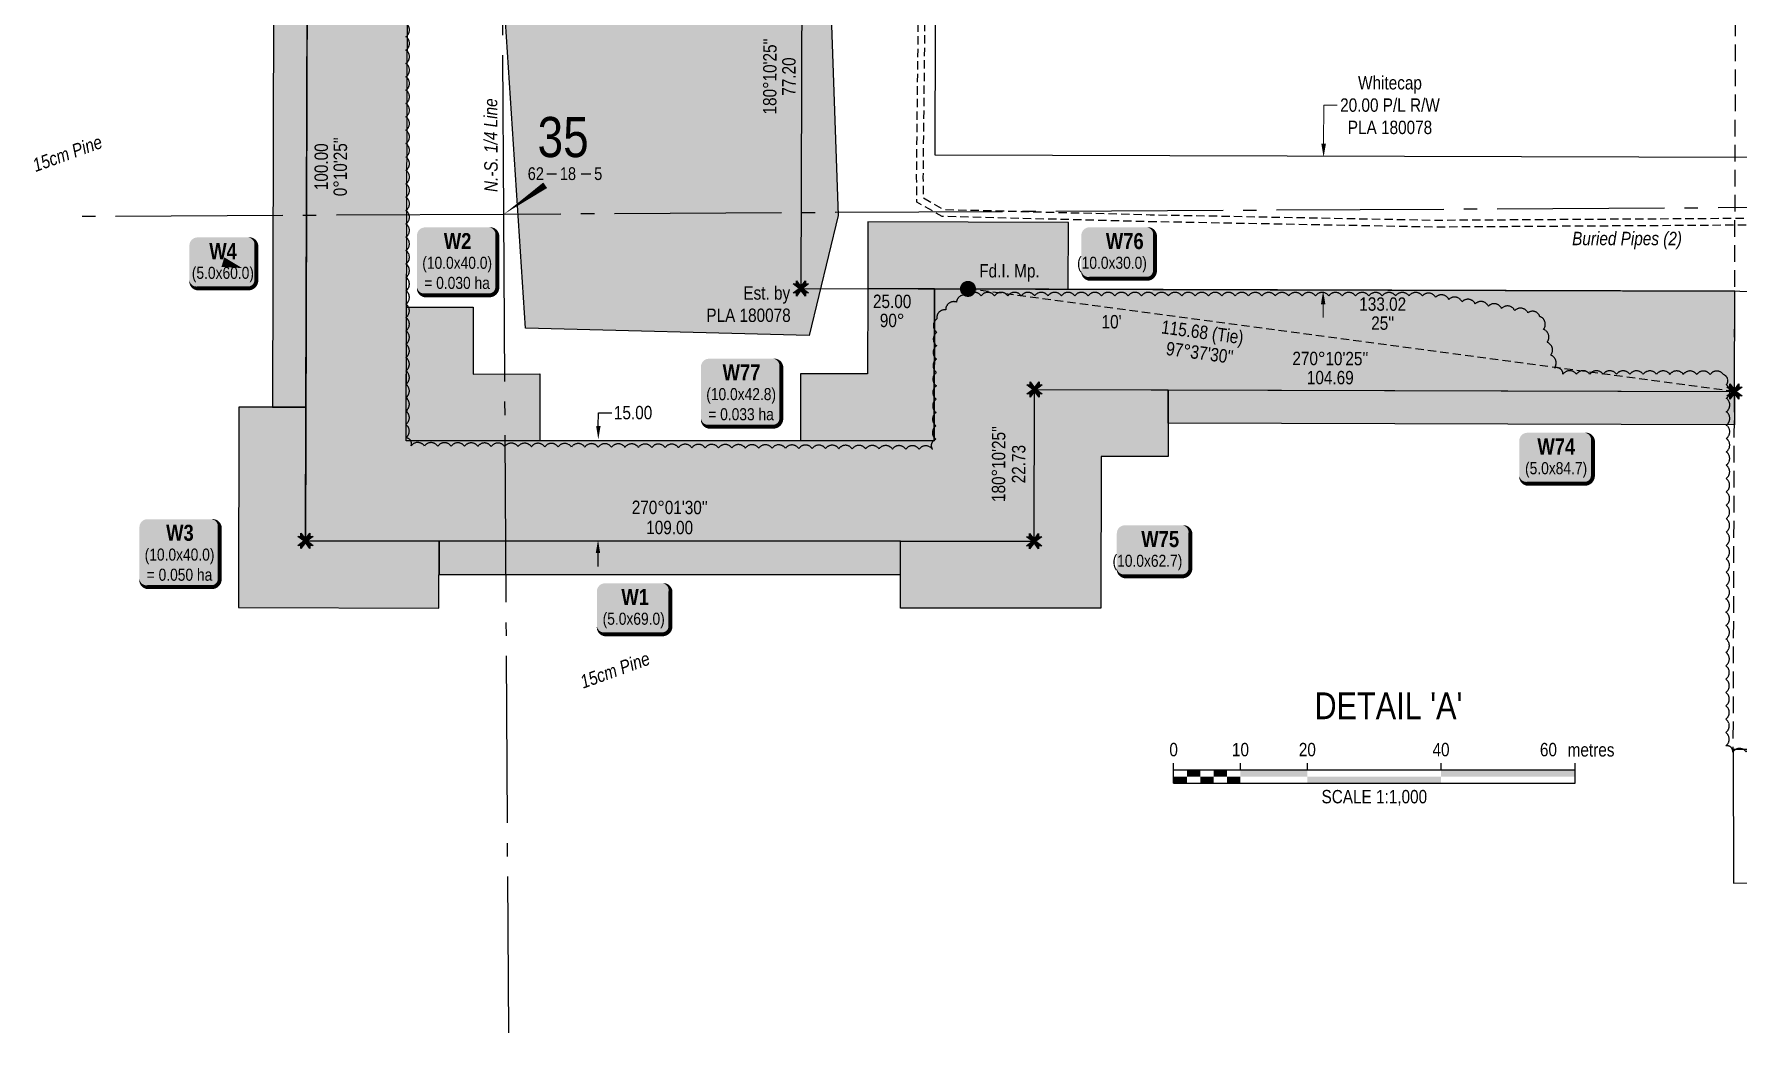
# Model space of a CAD drawing. Extents: x 521099 to 549685, y 6023217 to 6034691.
# Drawn here: x 534767 to 536041, y 6031182 to 6031929 of the extents above; entities that cross this region are included whole.
import ezdxf
from ezdxf.enums import TextEntityAlignment as Align

# ---------------------------------------------------------------- set-up
doc = ezdxf.new("R2010")
doc.units = 0
doc.header["$LTSCALE"] = 5
doc.header["$PDSIZE"] = 0.5
for name, pattern in [('0', [1, 1, 0]), ('foc-ACCESSROAD', [3.75, 2.5, -1.25]), ('foc-QUARTERLINE', [33, 25, -3, 2, -3]), ('foc-TIELINE', [1.875, 1.25, -0.625]), ('UG_PIPE', [1.875, 1.25, -0.625])]:
    doc.linetypes.add(name, pattern=pattern)
doc.layers.get('Defpoints').update_dxf_attribs({"color": 9})
for name, color, linetype in [('10', 1, 'Continuous'), ('9', 3, 'Continuous'), ('AS-PIPE-UG', 44, 'UG_PIPE'), ('AS-PIPE-UG-T', 44, 'Continuous'), ('C-RW', 13, 'Continuous'), ('C-WS', 13, 'foc-ACCESSROAD'), ('DETAIL-T', 7, 'Continuous'), ('L-BD', 7, 'Continuous'), ('L-BD1', 253, 'Continuous'), ('L-MON', 1, 'Continuous'), ('L-MON-T', 1, 'Continuous'), ('L-QSEC', 8, 'foc-QUARTERLINE'), ('L-SECLBL', 7, 'Continuous'), ('L-TIE', 7, 'foc-TIELINE'), ('P-PROPOSED', 10, 'Continuous'), ('P-PROPOSED-H', 21, 'Continuous'), ('P-TEMP-BLOCKS', 250, 'Continuous'), ('P-TEMP-H', 41, 'Continuous'), ('P-TEMP_WORKSPACE', 46, 'Continuous'), ('P-TXT', 4, 'Continuous'), ('P-WORKAREA', 113, 'Continuous'), ('P-WORKAREA-H', 111, 'Continuous'), ('T-BUSH', 110, '0'), ('T-BUSH-T', 110, 'Continuous'), ('T-WATER', 160, 'Continuous'), ('T-WATER-H', 133, 'Continuous')]:
    doc.layers.add(name, color=color, linetype=linetype)
doc.layers.add('C-RW-T', color=13, linetype='Continuous', lineweight=9)
doc.styles.add('80', font='ARIALN.TTF', dxfattribs={"height": 10})
doc.styles.add('80CG', font='ARIALN.TTF', dxfattribs={"height": 10})
doc.styles.add('80L', font='ARIALN.TTF', dxfattribs={"height": 10})
doc.styles.add('80LS', font='ARIALNI.TTF', dxfattribs={"height": 10})
doc.styles.add('BOLD', font='ARIALNB.TTF')
doc.styles.add('SIMPLEX', font='ARIALN.TTF')
doc.dimstyles.new('Compass 5 000', dxfattribs={"dimscale": 5, "dimtxt": 9, "dimasz": 2, "dimexe": 0.2, "dimexo": 0.0625, "dimgap": 0.5, "dimtad": 0, "dimtih": 1, "dimtoh": 1, "dimzin": 0, "dimdsep": 46, "dimtxsty": '80CG', "dimcen": 0.1, "dimse1": 1, "dimse2": 1, "dimclrd": 256, "dimclrt": 256, "dimaunit": 1, "dimadec": 4, "dimazin": 0, "dimtfac": 0.06, "dimtofl": 0, "dimtmove": 0, "dimatfit": 1, "dimfxl": 0.2, "dimtolj": 1, "dimtzin": 0, "dimlwd": -1, "dimarcsym": 0})

# ---------------------------------------------------------------- blocks, each defined once
blk = doc.blocks.new('*U320')
at = {"color": 0}
for p, q in [((-150, 0), (-150, 15)), ((-100, 10), (-100, 15)), ((-50, 10), (-50, 15)), ((50, 10), (50, 15)), ((150.2, 0), (150.2, 15)), ((-150, 10), (150.2, 10)), ((-150, 0), (150.2, 0))]:
    blk.add_line(p, q, dxfattribs=at)
for points in [[(-150, 5), (-140, 5), (-150, 0), (-140, 0)], [(-140, 10), (-130, 10), (-140, 5), (-130, 5)], [(-130, 5), (-120, 5), (-130, 0), (-120, 0)], [(-120, 10), (-110, 10), (-120, 5), (-110, 5)], [(-110, 5), (-100, 5), (-110, 0), (-100, 0)], [(-100, 10), (-50, 10), (-100, 5), (-50, 5)], [(-50, 5), (50, 5), (-50, 0), (50, 0)], [(50, 10), (150.2, 10), (50, 5), (150.2, 5)]]:
    blk.add_solid(points, dxfattribs=at)
at = {"color": 0, "style": '80'}
blk.add_text('metres', height=10, dxfattribs=at).set_placement((162.2, 20), align=Align.CENTER)
at = {"color": 0, "char_height": 10, "style": '80'}
for s, insert, attachment_point in [('0', (-150, 30.2), 2), ('10', (-100, 30.2), 2), ('20', (-50, 30.2), 2), ('40', (50, 30.2), 2), ('60', (136.7, 30.2), 3), ('SCALE 1:1,000', (0.1, -5), 2)]:
    blk.add_mtext(s, dxfattribs=dict(at, insert=insert, attachment_point=attachment_point))
blk = doc.blocks.new('*U922')
h = blk.add_hatch(color=191)
edge = h.paths.add_edge_path()
edge.add_line((-21.5, -19.6), (21.5, -19.6))
edge.add_arc((21.5, -13.6), 6, 270, 360)
edge.add_line((27.5, -13.6), (27.5, 12.5))
edge.add_arc((21.5, 12.5), 6, 0, 90)
edge.add_line((21.5, 18.5), (-21.5, 18.5))
edge.add_arc((-21.5, 12.5), 6, 90, 180)
edge.add_line((-27.5, 12.5), (-27.5, -13.6))
edge.add_arc((-21.5, -13.6), 6, 180, 270)
at = {"color": 250, "flags": 128}
blk.add_lwpolyline([(-21.5, -19.6, 3, 3, 0), (21.5, -19.6, 3, 3, 0.414214), (27.5, -13.6, 3, 3, 0), (27.5, 12.5, 3, 0, 0.414214), (21.5, 18.5, 0, 0, 0), (-21.5, 18.5, 0, 0, 0.414214), (-27.5, 12.5, 0, 0, 0), (-27.5, -13.6, 0, 3, 0.414214)], format="xyseb", close=True, dxfattribs=at)
at = {"flags": 128}
blk.add_lwpolyline([(7, 16.2, 0, 7.5, 0), (0, 0, 0, 0, 0)], format="xyseb", dxfattribs=at)
at = {"color": 250}
for tag, p, height, style in [('TEMP_AREA_W1_001', (-9.2, 2.2), 12, 'BOLD'), ('ENTER_TEXT_001', (-30.7, -12.5), 9, '80')]:
    blk.add_attdef(tag, p, '', height=height, dxfattribs=dict(at, style=style))
blk = doc.blocks.new('*U925')
h = blk.add_hatch(color=191)
edge = h.paths.add_edge_path()
edge.add_line((-19, -19.6), (19, -19.6))
edge.add_arc((19, -13.6), 6, 270, 360)
edge.add_line((25, -13.6), (25, 12.5))
edge.add_arc((19, 12.5), 6, 0, 90)
edge.add_line((19, 18.5), (-19, 18.5))
edge.add_arc((-19, 12.5), 6, 90, 180)
edge.add_line((-25, 12.5), (-25, -13.6))
edge.add_arc((-19, -13.6), 6, 180, 270)
at = {"color": 250, "flags": 128}
blk.add_lwpolyline([(-19, -19.6, 3, 3, 0), (19, -19.6, 3, 3, 0.414214), (25, -13.6, 3, 3, 0), (25, 12.5, 3, 0, 0.414214), (19, 18.5, 0, 0, 0), (-19, 18.5, 0, 0, 0.414214), (-25, 12.5, 0, 0, 0), (-25, -13.6, 0, 3, 0.414214)], format="xyseb", close=True, dxfattribs=at)
at = {"flags": 128}
blk.add_lwpolyline([(14.4, -4.4, 0, 7.5, 0), (0, 0, 0, 0, 0)], format="xyseb", dxfattribs=at)
at = {"color": 250}
for tag, p, height, style in [('TEMP_AREA_W1_001', (-9.2, 2.2), 12, 'BOLD'), ('ENTER_TEXT_001', (-30.7, -12.5), 9, '80')]:
    blk.add_attdef(tag, p, '', height=height, dxfattribs=dict(at, style=style))
blk = doc.blocks.new('*U926')
h = blk.add_hatch(color=191)
edge = h.paths.add_edge_path()
edge.add_line((-24, -32.3), (24, -32.3))
edge.add_arc((24, -26.3), 6, 270, 360)
edge.add_line((30, -26.3), (30, 12.5))
edge.add_arc((24, 12.5), 6, 0, 90)
edge.add_line((24, 18.5), (-24, 18.5))
edge.add_arc((-24, 12.5), 6, 90, 180)
edge.add_line((-30, 12.5), (-30, -26.3))
edge.add_arc((-24, -26.3), 6, 180, 270)
at = {"color": 250, "flags": 128}
blk.add_lwpolyline([(-24, -32.3, 3, 3, 0), (24, -32.3, 3, 3, 0.414214), (30, -26.3, 3, 3, 0), (30, 12.5, 3, 0, 0.414214), (24, 18.5, 0, 0, 0), (-24, 18.5, 0, 0, 0.414214), (-30, 12.5, 0, 0, 0), (-30, -26.3, 0, 3, 0.414214)], format="xyseb", close=True, dxfattribs=at)
at = {"flags": 128}
blk.add_lwpolyline([(18.8, 5.9, 0, 7.5, 0), (0, 0, 0, 0, 0)], format="xyseb", dxfattribs=at)
at = {"color": 250}
for tag, p, height, style in [('TEMP_AREA_W1_001', (-9.2, 2.2), 12, 'BOLD'), ('ENTER_TEXT_001', (-30.7, -12.5), 9, '80')]:
    blk.add_attdef(tag, p, '', height=height, dxfattribs=dict(at, style=style))
blk = doc.blocks.new('*U927')
h = blk.add_hatch(color=191)
edge = h.paths.add_edge_path()
edge.add_line((-24, -32.3), (24, -32.3))
edge.add_arc((24, -26.3), 6, 270, 360)
edge.add_line((30, -26.3), (30, 12.5))
edge.add_arc((24, 12.5), 6, 0, 90)
edge.add_line((24, 18.5), (-24, 18.5))
edge.add_arc((-24, 12.5), 6, 90, 180)
edge.add_line((-30, 12.5), (-30, -26.3))
edge.add_arc((-24, -26.3), 6, 180, 270)
at = {"color": 250, "flags": 128}
blk.add_lwpolyline([(-24, -32.3, 3, 3, 0), (24, -32.3, 3, 3, 0.414214), (30, -26.3, 3, 3, 0), (30, 12.5, 3, 0, 0.414214), (24, 18.5, 0, 0, 0), (-24, 18.5, 0, 0, 0.414214), (-30, 12.5, 0, 0, 0), (-30, -26.3, 0, 3, 0.414214)], format="xyseb", close=True, dxfattribs=at)
at = {"flags": 128}
blk.add_lwpolyline([(-16.6, -16.7, 0, 7.5, 0), (0, 0, 0, 0, 0)], format="xyseb", dxfattribs=at)
at = {"color": 250}
for tag, p, height, style in [('TEMP_AREA_W1_001', (-9.2, 2.2), 12, 'BOLD'), ('ENTER_TEXT_001', (-30.7, -12.5), 9, '80')]:
    blk.add_attdef(tag, p, '', height=height, dxfattribs=dict(at, style=style))
blk = doc.blocks.new('*D920')
at = {"layer": 'C-RW-T', "transparency": 16777216}
for p, q in [((535731.3, 6031847), (535731.4, 6031875.9)), ((535731.4, 6031875.9), (535741.4, 6031875.9)), ((535730.9, 6031727.1), (535730.9, 6031717.1))]:
    blk.add_line(p, q, dxfattribs=at)
for points in [[(535729.6, 6031847), (535733, 6031847), (535731.3, 6031837)], [(535729.3, 6031727.1), (535732.6, 6031727.1), (535730.9, 6031737.1)]]:
    blk.add_solid(points, dxfattribs=at)
at = {"layer": 'Defpoints', "color": 0, "transparency": 16777216}
for p in [(535731.3, 6031837), (535929.1, 6031836.4), (535928.7, 6031736.5)]:
    blk.add_point(p, dxfattribs=at)
at = {"layer": 'C-RW-T', "transparency": 16777216, "insert": (535780.9, 6031875.9), "char_height": 10, "attachment_point": 5, "style": '80CG'}
blk.add_mtext('\\A1;Whitecap\\P20.00 P/L R/W\\PPLA 180078', dxfattribs=at)
blk = doc.blocks.new('TEMP')
h = blk.add_hatch(color=255)
h.dxf.hatch_style = 1
h.paths.add_polyline_path([(-1.15, -0.67), (-0.67, -0.67), (-0.67, -1.15), (0, -0.25), (0.67, -1.15), (0.67, -0.67), (1.15, -0.67), (0.25, 0), (1.15, 0.67), (0.67, 0.67), (0.67, 1.15), (0, 0.25), (-0.67, 1.15), (-0.67, 0.67), (-1.15, 0.67), (-0.25, 0)])
h = blk.add_hatch(color=1)
h.dxf.hatch_style = 1
h.paths.add_polyline_path([(0, 0.08), (-0.57, 0.85), (-0.57, 0.57), (-0.85, 0.57), (-0.08, 0), (-0.85, -0.57), (-0.57, -0.57), (-0.57, -0.85), (0, -0.08), (0.57, -0.85), (0.57, -0.57), (0.85, -0.57), (0.08, 0), (0.85, 0.57), (0.57, 0.57), (0.57, 0.85)])
at = {"color": 1}
for p, q in [((-0.08, 0), (0.08, 0)), ((0, 0.08), (0, -0.08))]:
    blk.add_line(p, q, dxfattribs=at)
at = {"color": 255, "flags": 128}
blk.add_lwpolyline([(-0.25, 0), (-1.15, 0.67), (-0.67, 0.67), (-0.67, 1.15), (0, 0.25), (0.67, 1.15), (0.67, 0.67), (1.15, 0.67), (0.25, 0), (1.15, -0.67), (0.67, -0.67), (0.67, -1.15), (0, -0.25), (-0.67, -1.15), (-0.67, -0.67), (-1.15, -0.67)], close=True, dxfattribs=at)
at = {"color": 1, "flags": 128}
blk.add_lwpolyline([(-0.08, 0), (-0.85, 0.57), (-0.57, 0.57), (-0.57, 0.85), (0, 0.08), (0.57, 0.85), (0.57, 0.57), (0.85, 0.57), (0.08, 0), (0.85, -0.57), (0.57, -0.57), (0.57, -0.85), (0, -0.08), (-0.57, -0.85), (-0.57, -0.57), (-0.85, -0.57)], close=True, dxfattribs=at)
blk = doc.blocks.new('*D921')
at = {"layer": 'Defpoints', "color": 0, "linetype": 'Continuous', "transparency": 16777216}
for p in [(535189.1, 6031626), (535941.8, 6031623.4), (535941.5, 6031548.4)]:
    blk.add_point(p, dxfattribs=at)
at = {"layer": 'P-TXT', "transparency": 16777216}
for p, q in [((535189.1, 6031636), (535189.2, 6031646)), ((535189.2, 6031646), (535199.2, 6031646)), ((535188.8, 6031541), (535188.8, 6031531))]:
    blk.add_line(p, q, dxfattribs=at)
at = {"layer": 'P-TXT', "linetype": 'Continuous', "transparency": 16777216}
for points in [[(535187.5, 6031636), (535190.8, 6031636), (535189.1, 6031626)], [(535187.2, 6031541), (535190.5, 6031541), (535188.9, 6031551)]]:
    blk.add_solid(points, dxfattribs=at)
at = {"layer": 'P-TXT', "linetype": 'Continuous', "transparency": 16777216, "insert": (535215.1, 6031646), "char_height": 10, "attachment_point": 5, "style": '80CG'}
blk.add_mtext('\\A1;15.00', dxfattribs=at)
blk = doc.blocks.new('fdia')
at = {"color": 255, "const_width": 1}
blk.add_lwpolyline([(-0.5, 0, 1), (0.5, 0, 1)], format="xyb", close=True, dxfattribs=at)
blk = doc.blocks.new('Fdiaa')
blk.add_blockref('fdia', (0, 0))
blk = doc.blocks.new('fdib')
at = {"color": 1, "const_width": 1.6}
blk.add_lwpolyline([(-0.4, 0, 1), (0.4, 0, 1)], format="xyb", close=True, dxfattribs=at)
at = {"color": 1}
blk.add_circle((0, 0), 0.8, dxfattribs=at)
blk = doc.blocks.new('Fdibb')
blk.add_blockref('fdib', (0, 0))
blk = doc.blocks.new('fdicc')
for name in ['Fdibb', 'Fdiaa']:
    blk.add_blockref(name, (0, 0))
blk = doc.blocks.new('FDI')
blk.add_blockref('fdicc', (0, 0))
blk = doc.blocks.new('L-SECLBL')
at = {"layer": '9', "color": 7}
for p, q in [((-5.1, -27.8), (-12.3, -27.8)), ((20.7, -27.8), (13.5, -27.8))]:
    blk.add_line(p, q, dxfattribs=at)
at = {"layer": '10', "color": 2, "style": 'SIMPLEX'}
blk.add_attdef('SEC', text='', height=30, dxfattribs=at).set_placement((0, 0), align=Align.MIDDLE)
at = {"layer": '10', "color": 5, "style": '80L'}
blk.add_attdef('TWP', text='', height=9.5, dxfattribs=at).set_placement((-14.4, -27.4), align=Align.MIDDLE_RIGHT)
blk.add_attdef('RGE', text='', height=9.5, dxfattribs=at).set_placement((3.6, -27.4), align=Align.MIDDLE_CENTER)
blk.add_attdef('MER', text='', height=9.5, dxfattribs=at).set_placement((23.2, -27.4), align=Align.MIDDLE_LEFT)
blk = doc.blocks.new('*U929')
h = blk.add_hatch(color=111)
edge = h.paths.add_edge_path()
edge.add_line((-21.5, -20), (21.5, -20))
edge.add_arc((21.5, -14), 6, 270, 360)
edge.add_line((27.5, -14), (27.5, 12.5))
edge.add_arc((21.5, 12.5), 6, 0, 90)
edge.add_line((21.5, 18.5), (-21.5, 18.5))
edge.add_arc((-21.5, 12.5), 6, 90, 180)
edge.add_line((-27.5, 12.5), (-27.5, -14))
edge.add_arc((-21.5, -14), 6, 180, 270)
at = {"color": 250, "flags": 128}
blk.add_lwpolyline([(-21.5, -20, 3, 3, 0), (21.5, -20, 3, 3, 0.414214), (27.5, -14, 3, 3, 0), (27.5, 12.5, 3, 0, 0.414214), (21.5, 18.5, 0, 0, 0), (-21.5, 18.5, 0, 0, 0.414214), (-27.5, 12.5, 0, 0, 0), (-27.5, -14, 0, 3, 0.414214)], format="xyseb", close=True, dxfattribs=at)
at = {"flags": 128}
blk.add_lwpolyline([(-0.7, -16.1, 0, 7.5, 0), (0, 0, 0, 0, 0)], format="xyseb", dxfattribs=at)
at = {"color": 250}
for tag, p, height, style in [('TEMP_AREA_W1_001', (-9.2, 2.2), 12, 'BOLD'), ('ENTER_TEXT_001', (-30.7, -12.5), 9, '80')]:
    blk.add_attdef(tag, p, '', height=height, dxfattribs=dict(at, style=style))

msp = doc.modelspace()

# ---------------------------------------------------------------- hatches: boundary and pattern name
at = {"layer": 'P-PROPOSED-H'}
h = msp.add_hatch(color=256, dxfattribs=at)
h.dxf.hatch_style = 1
h.paths.add_polyline_path([(534790.338, 6032124.884), (534790.184, 6032049.923), (534971.694, 6032049.842), (534970.176, 6031550.102), (535514.895, 6031549.861), (535515.24, 6031663.437), (536038.4, 6031661.848), (536038.639, 6031736.809), (535440.507, 6031738.625), (535440.162, 6031624.855), (535045.365, 6031625.03), (535046.883, 6032124.77)])
at = {"layer": 'P-TEMP-H'}
h = msp.add_hatch(color=256, dxfattribs=at)
h.dxf.hatch_style = 1
h.paths.add_polyline_path([(534971.39, 6031949.895), (534946.403, 6031949.97), (534945.493, 6031650.126), (534970.48, 6031650.05)])
h = msp.add_hatch(color=256, dxfattribs=at)
h.dxf.hatch_style = 1
h.paths.add_polyline_path([(535340.366, 6031675.132), (535340.214, 6031625.159), (535440.162, 6031624.855), (535440.507, 6031738.625), (535390.533, 6031738.777), (535390.339, 6031674.981)])
h = msp.add_hatch(color=256, dxfattribs=at)
h.dxf.hatch_style = 1
h.paths.add_polyline_path([(535145.336, 6031674.96), (535145.313, 6031624.986), (535045.365, 6031625.03), (535045.669, 6031724.978), (535095.642, 6031724.826), (535095.491, 6031674.87)])
h = msp.add_hatch(color=256, dxfattribs=at)
h.dxf.hatch_style = 1
h.paths.add_polyline_path([(535615.188, 6031663.133), (535615.036, 6031613.159), (535565.062, 6031613.311), (535564.718, 6031499.865), (535414.925, 6031499.931), (535414.947, 6031549.905), (535514.895, 6031549.861), (535515.24, 6031663.437)])
h = msp.add_hatch(color=256, dxfattribs=at)
h.dxf.hatch_style = 1
h.paths.add_polyline_path([(536038.32, 6031636.861), (535615.112, 6031638.146), (535615.188, 6031663.133), (536038.4, 6031661.848)])
h = msp.add_hatch(color=256, dxfattribs=at)
h.dxf.hatch_style = 1
h.paths.add_polyline_path([(535069.975, 6031499.825), (535070.124, 6031550.058), (534970.176, 6031550.102), (534970.48, 6031650.05), (534920.506, 6031650.201), (534920.05, 6031500.28)])
h = msp.add_hatch(color=256, dxfattribs=at)
h.dxf.hatch_style = 1
h.paths.add_polyline_path([(535414.947, 6031549.905), (535070.124, 6031550.058), (535070.113, 6031525.071), (535414.936, 6031524.918)])
at = {"layer": 'P-WORKAREA-H'}
h = msp.add_hatch(color=256, dxfattribs=at)
h.dxf.hatch_style = 1
h.paths.add_polyline_path([(535540.455, 6031738.322), (535540.554, 6031788.296), (535390.632, 6031788.594), (535390.533, 6031738.777)])
at = {"layer": 'T-WATER-H', "linetype": 'Continuous'}
h = msp.add_hatch(color=256, dxfattribs=at)
h.dxf.hatch_style = 1
h.paths.add_polyline_path([(535130.753, 6032048.744), (535340.508, 6032037.209), (535361.833, 6031943.269), (535363.063, 6031942.799), (535368.361, 6031793.508), (535346.758, 6031703.739), (535134.703, 6031709.114), (535113.653, 6032030.374)])

# ---------------------------------------------------------------- linework, layer by layer
at = {"layer": 'AS-PIPE-UG', "flags": 128}
for points in [[(536178.117, 6031689.592), (536175.107, 6031707.47), (536169.315, 6031781.842), (536168.754, 6031782.483), (536149.315, 6031786.333), (536087.198, 6031786.417), (536039.307, 6031786.172), (535814.697, 6031784.717), (535601.542, 6031788.768), (535446.115, 6031792.75), (535427.235, 6031803.318), (535427.051, 6031822.032), (535428.356, 6031943.044), (535429.481, 6032104.394), (535430.02, 6032166.233), (535426.031, 6032173.796), (535411.004, 6032179.285), (535375.225, 6032180.023), (535063.935, 6032184.672), (534839.331, 6032186.997), (534790.242, 6032187.418)], [(536184.284, 6031690.206), (536180.108, 6031707.609), (536174.168, 6031783.884), (536171.393, 6031787.054), (536149.808, 6031791.329), (536087.188, 6031791.414), (536039.278, 6031791.169), (535814.728, 6031789.714), (535601.653, 6031793.764), (535447.478, 6031797.714), (535432.203, 6031806.264), (535432.048, 6031822.029), (535433.353, 6031942.999), (535434.478, 6032104.354), (535435.028, 6032167.449), (535429.553, 6032177.829), (535411.938, 6032184.264), (535375.313, 6032185.019), (535063.998, 6032189.669), (534839.378, 6032191.994), (534790.285, 6032192.415)]]:
    msp.add_lwpolyline(points, dxfattribs=at)
at = {"layer": 'C-RW', "flags": 128}
for points in [[(534790.05, 6032124.884), (535341.731, 6032124.639), (535340.559, 6031738.929), (536130.185, 6031736.53), (536130.139, 6031636.532), (536230.088, 6031636.486), (536230.179, 6031836.175), (535440.811, 6031838.573), (535441.983, 6032224.543), (534790.398, 6032224.832)], [(536966.633, 6031394.817), (536037.54, 6031394.141), (536037.612, 6031294.193), (536964.317, 6031294.868)]]:
    msp.add_lwpolyline(points, dxfattribs=at)
at = {"layer": 'C-WS', "flags": 128}
msp.add_lwpolyline([(536966.633, 6031394.817), (536037.54, 6031394.141), (536038.293, 6031628.443), (536038.612, 6031728.169), (536038.84, 6031799.067), (536038.933, 6031828.117), (536040.111, 6032195.135), (536069.567, 6032193.739), (536985.158, 6032194.381)], dxfattribs=at)
at = {"layer": 'L-QSEC', "flags": 128}
for points in [[(535114.681, 6032408.185), (535118.277, 6031794.265)], [(536976.115, 6031804.084), (535118.277, 6031794.265)], [(535118.277, 6031794.265), (535118.277, 6031794.265), (534788.89, 6031792.524)], [(535118.277, 6031794.265), (535121.861, 6031182.335)]]:
    msp.add_lwpolyline(points, dxfattribs=at)
at = {"layer": 'L-SECLBL', "flags": 128}
msp.add_lwpolyline([(535118.277, 6031794.265, 0, 4.997, 0), (535149.389, 6031816.015, 0, 0, 0)], format="xyseb", dxfattribs=at)
at = {"layer": 'L-TIE', "flags": 128}
msp.add_lwpolyline([(536038.4, 6031661.848), (535465.433, 6031738.549)], dxfattribs=at)
at = {"layer": 'P-PROPOSED', "flags": 128}
msp.add_lwpolyline([(534790.184, 6032049.923), (534971.694, 6032049.842), (534970.176, 6031550.102), (535514.895, 6031549.861), (535515.24, 6031663.437), (536038.4, 6031661.848), (536038.639, 6031736.809), (535440.507, 6031738.625), (535440.162, 6031624.855), (535045.365, 6031625.03), (535046.883, 6032124.77), (534790.338, 6032124.884)], dxfattribs=at)
at = {"layer": 'P-TEMP_WORKSPACE', "flags": 128}
for points in [[(534971.39, 6031949.895), (534946.403, 6031949.97), (534945.493, 6031650.126), (534970.48, 6031650.05)], [(535340.366, 6031675.132), (535340.214, 6031625.159), (535440.162, 6031624.855), (535440.507, 6031738.625), (535390.533, 6031738.777), (535390.339, 6031674.981)], [(535145.336, 6031674.96), (535145.313, 6031624.986), (535045.365, 6031625.03), (535045.669, 6031724.978), (535095.642, 6031724.826), (535095.491, 6031674.87)], [(535615.188, 6031663.133), (535615.036, 6031613.159), (535565.062, 6031613.311), (535564.718, 6031499.865), (535414.925, 6031499.931), (535414.947, 6031549.905), (535514.895, 6031549.861), (535515.24, 6031663.437)], [(536038.32, 6031636.861), (535615.112, 6031638.146), (535615.188, 6031663.133), (536038.4, 6031661.848)], [(535069.975, 6031499.825), (535070.124, 6031550.058), (534970.176, 6031550.102), (534970.48, 6031650.05), (534920.506, 6031650.201), (534920.05, 6031500.28), (535069.975, 6031499.825)], [(535414.947, 6031549.905), (535070.124, 6031550.058), (535070.113, 6031525.071), (535414.936, 6031524.918)]]:
    msp.add_lwpolyline(points, close=True, dxfattribs=at)
at = {"layer": 'P-WORKAREA', "flags": 128}
msp.add_lwpolyline([(535540.455, 6031738.322), (535540.554, 6031788.296), (535390.632, 6031788.594), (535390.533, 6031738.777)], close=True, dxfattribs=at)
at = {"layer": 'T-BUSH', "flags": 128}
msp.add_lwpolyline([(536966.61, 6031391.819, 0.52056705), (536956.615, 6031391.895, 0.52056705), (536946.621, 6031391.971, 0.52056705), (536936.626, 6031392.046, 0.52056705), (536926.632, 6031392.122, 0.52056705), (536916.637, 6031392.198, 0.52056705), (536906.643, 6031392.274, 0.52056705), (536896.648, 6031392.35, 0.52056705), (536886.654, 6031392.425, 0.52056705), (536876.659, 6031392.501, 0.52056705), (536866.665, 6031392.577, 0.52056705), (536856.67, 6031392.653, 0.52056705), (536846.676, 6031392.729, 0.52056705), (536836.681, 6031392.804, 0.52056705), (536826.687, 6031392.88, 0.52056705), (536816.692, 6031392.956, 0.52056705), (536806.697, 6031393.032, 0.52056705), (536796.703, 6031393.108, 0.52056705), (536786.708, 6031393.183, 0.52056705), (536776.714, 6031393.259, 0.52056705), (536766.719, 6031393.335, 0.52056705), (536756.725, 6031393.411, 0.52056705), (536746.73, 6031393.487, 0.52056705), (536736.736, 6031393.562, 0.52056705), (536726.741, 6031393.638, 0.52056705), (536716.747, 6031393.714, 0.52056705), (536706.752, 6031393.79, 0.52056705), (536696.758, 6031393.866, 0.52056705), (536686.763, 6031393.941, 0.52056705), (536676.769, 6031394.017, 0.52056705), (536666.774, 6031394.093, 0.52056705), (536656.78, 6031394.169, 0.52056705), (536646.785, 6031394.245, 0.52056705), (536636.791, 6031394.321, 0.52056705), (536626.796, 6031394.396, 0.52056705), (536616.801, 6031394.472, 0.52056705), (536606.807, 6031394.548, 0.52056705), (536596.812, 6031394.624, 0.52056705), (536586.818, 6031394.7, 0.52056705), (536576.823, 6031394.775, 0.52056705), (536566.829, 6031394.851, 0.52056705), (536556.834, 6031394.927, 0.52056705), (536546.84, 6031395.003, 0.52056705), (536536.845, 6031395.079, 0.52056705), (536526.851, 6031395.154, 0.52056705), (536516.856, 6031395.23, 0.52056705), (536506.862, 6031395.306, 0.52056705), (536496.867, 6031395.382, 0.52056705), (536486.873, 6031395.458, 0.52056705), (536476.878, 6031395.533, 0.52056705), (536466.884, 6031395.609, 0.52056705), (536456.889, 6031395.685, 0.52056705), (536446.895, 6031395.761, 0.52056705), (536436.9, 6031395.837, 0.52056705), (536426.905, 6031395.912, 0.52056705), (536416.911, 6031395.988, 0.52056705), (536406.916, 6031396.064, 0.52056705), (536396.922, 6031396.14, 0.52056705), (536386.927, 6031396.216, 0.52056705), (536376.933, 6031396.291, 0.52056705), (536366.938, 6031396.367, 0.52056705), (536356.944, 6031396.443, 0.52056705), (536346.949, 6031396.519, 0.52056705), (536336.955, 6031396.595, 0.52056705), (536326.96, 6031396.67, 0.52056705), (536316.966, 6031396.746, 0.52056705), (536306.971, 6031396.822, 0.52056705), (536296.977, 6031396.898, 0.52056705), (536286.982, 6031396.974, 0.52056705), (536276.988, 6031397.049, 0.52056705), (536266.994, 6031396.961, 0.52056705), (536257.001, 6031396.757, 0.52056705), (536247.009, 6031396.554, 0.52056705), (536237.016, 6031396.351, 0.52056705), (536227.023, 6031396.147, 0.52056705), (536217.03, 6031395.944, 0.52056705), (536207.038, 6031395.74, 0.52056705), (536197.045, 6031395.537, 0.52056705), (536187.052, 6031395.333, 0.52056705), (536177.059, 6031395.13, 0.52056705), (536167.067, 6031394.926, 0.52056705), (536157.074, 6031394.723, 0.52056705), (536147.081, 6031394.52, 0.52056705), (536137.088, 6031394.316, 0.52056705), (536127.096, 6031394.113, 0.52056705), (536117.103, 6031393.909, 0.52056705), (536107.11, 6031393.706, 0.52056705), (536097.117, 6031393.502, 0.52056705), (536087.125, 6031393.299, 0.52056705), (536077.132, 6031393.096, 0.52056705), (536067.139, 6031392.892, 0.52056705), (536057.146, 6031392.689, 0.52056705), (536047.154, 6031392.485, 0.52056705), (536037.161, 6031392.282, 0.52056705), (536031.878, 6031396.876, 0.52056705), (536031.895, 6031406.871, 0.52056705), (536031.913, 6031416.866, 0.52056705), (536031.93, 6031426.861, 0.52056705), (536031.948, 6031436.856, 0.52056705), (536031.965, 6031446.85, 0.52056705), (536031.983, 6031456.845, 0.52056705), (536032, 6031466.84, 0.52056705), (536032.018, 6031476.835, 0.52056705), (536032.036, 6031486.83, 0.52056705), (536032.053, 6031496.824, 0.52056705), (536032.071, 6031506.819, 0.52056705), (536032.088, 6031516.814, 0.52056705), (536032.106, 6031526.809, 0.52056705), (536032.123, 6031536.804, 0.52056705), (536032.141, 6031546.798, 0.52056705), (536032.158, 6031556.793, 0.52056705), (536032.176, 6031566.788, 0.52056705), (536032.193, 6031576.783, 0.52056705), (536032.211, 6031586.778, 0.52056705), (536032.228, 6031596.772, 0.52056705), (536032.246, 6031606.767, 0.52056705), (536032.263, 6031616.762, 0.52056705), (536032.281, 6031626.757, 0.52056705), (536032.298, 6031636.752, 0.52056705), (536032.316, 6031646.746, 0.52056705), (536032.333, 6031656.741, 0.52056705), (536032.351, 6031666.736, 0.52056705), (536030.171, 6031674.541, 0.52056705), (536020.176, 6031674.562, 0.52056705), (536010.181, 6031674.582, 0.52056705), (536000.186, 6031674.602, 0.52056705), (535990.192, 6031674.623, 0.52056705), (535980.197, 6031674.643, 0.52056705), (535970.202, 6031674.663, 0.52056705), (535960.207, 6031674.683, 0.52056705), (535950.213, 6031674.704, 0.52056705), (535940.218, 6031674.724, 0.52056705), (535930.223, 6031674.744, 0.52056705), (535920.228, 6031674.765, 0.52056705), (535910.233, 6031674.785, 0.52056705), (535903.75, 6031679.433, 0.52056705), (535901.04, 6031689.053, 0.52056705), (535898.33, 6031698.674, 0.52056705), (535895.62, 6031708.294, 0.52056705), (535892.91, 6031717.914, 0.52056705), (535884.023, 6031720.657, 0.52056705), (535874.167, 6031722.32, 0.52056705), (535864.312, 6031723.984, 0.52056705), (535854.457, 6031725.647, 0.52056705), (535844.601, 6031727.311, 0.52056705), (535834.746, 6031728.975, 0.52056705), (535824.89, 6031730.638, 0.52056705), (535815.035, 6031732.302, 0.52056705), (535805.121, 6031733.262, 0.52056705), (535795.126, 6031733.266, 0.52056705), (535785.131, 6031733.27, 0.52056705), (535775.136, 6031733.273, 0.52056705), (535765.141, 6031733.277, 0.52056705), (535755.147, 6031733.28, 0.52056705), (535745.152, 6031733.284, 0.52056705), (535735.157, 6031733.288, 0.52056705), (535725.162, 6031733.291, 0.52056705), (535715.167, 6031733.295, 0.52056705), (535705.172, 6031733.298, 0.52056705), (535695.178, 6031733.302, 0.52056705), (535685.183, 6031733.306, 0.52056705), (535675.188, 6031733.309, 0.52056705), (535665.193, 6031733.313, 0.52056705), (535655.198, 6031733.316, 0.52056705), (535645.204, 6031733.32, 0.52056705), (535635.209, 6031733.324, 0.52056705), (535625.214, 6031733.327, 0.52056705), (535615.219, 6031733.331, 0.52056705), (535605.224, 6031733.334, 0.52056705), (535595.229, 6031733.338, 0.52056705), (535585.235, 6031733.342, 0.52056705), (535575.24, 6031733.345, 0.52056705), (535565.245, 6031733.349, 0.52056705), (535555.25, 6031733.352, 0.52056705), (535545.255, 6031733.356, 0.52056705), (535535.261, 6031733.36, 0.52056705), (535525.266, 6031733.363, 0.52056705), (535515.271, 6031733.367, 0.52056705), (535505.276, 6031733.37, 0.52056705), (535495.281, 6031733.374, 0.52056705), (535485.287, 6031733.378, 0.52056705), (535475.292, 6031733.381, 0.52056705), (535465.297, 6031733.385, 0.52056705), (535456.837, 6031728.697, 0.52056705), (535448.777, 6031722.787, 0.52056705), (535442.246, 6031716.093, 0.52056705), (535442.155, 6031706.099, 0.52056705), (535442.064, 6031696.104, 0.52056705), (535441.973, 6031686.11, 0.52056705), (535441.882, 6031676.115, 0.52056705), (535441.791, 6031666.121, 0.52056705), (535441.701, 6031656.127, 0.52056705), (535441.61, 6031646.132, 0.52056705), (535441.519, 6031636.138, 0.52056705), (535441.428, 6031626.143, 0.52056705), (535438.917, 6031618.607, 0.52056705), (535428.922, 6031618.672, 0.52056705), (535418.928, 6031618.737, 0.52056705), (535408.933, 6031618.801, 0.52056705), (535398.938, 6031618.866, 0.52056705), (535388.944, 6031618.931, 0.52056705), (535378.949, 6031618.995, 0.52056705), (535368.955, 6031619.06, 0.52056705), (535358.96, 6031619.125, 0.52056705), (535348.965, 6031619.19, 0.52056705), (535338.971, 6031619.254, 0.52056705), (535328.976, 6031619.319, 0.52056705), (535318.982, 6031619.384, 0.52056705), (535308.987, 6031619.448, 0.52056705), (535298.992, 6031619.513, 0.52056705), (535288.998, 6031619.578, 0.52056705), (535279.003, 6031619.642, 0.52056705), (535269.009, 6031619.707, 0.52056705), (535259.014, 6031619.772, 0.52056705), (535249.019, 6031619.836, 0.52056705), (535239.025, 6031619.901, 0.52056705), (535229.03, 6031619.966, 0.52056705), (535219.035, 6031620.03, 0.52056705), (535209.041, 6031620.095, 0.52056705), (535199.046, 6031620.16, 0.52056705), (535189.052, 6031620.224, 0.52056705), (535179.057, 6031620.289, 0.52056705), (535169.062, 6031620.354, 0.52056705), (535159.068, 6031620.419, 0.52056705), (535149.073, 6031620.483, 0.52056705), (535139.079, 6031620.548, 0.52056705), (535129.084, 6031620.613, 0.52056705), (535119.089, 6031620.677, 0.52056705), (535109.095, 6031620.742, 0.52056705), (535099.1, 6031620.807, 0.52056705), (535089.106, 6031620.871, 0.52056705), (535079.111, 6031620.936, 0.52056705), (535069.116, 6031621.001, 0.52056705), (535059.122, 6031621.065, 0.52056705), (535049.127, 6031621.13, 0.52056705), (535045.246, 6031627.267, 0.52056705), (535045.248, 6031637.262, 0.52056705), (535045.25, 6031647.257, 0.52056705), (535045.253, 6031657.251, 0.52056705), (535045.255, 6031667.246, 0.52056705), (535045.257, 6031677.241, 0.52056705), (535045.26, 6031687.236, 0.52056705), (535045.262, 6031697.231, 0.52056705), (535045.264, 6031707.225, 0.52056705), (535045.267, 6031717.22, 0.52056705), (535045.269, 6031727.215, 0.52056705), (535045.271, 6031737.21, 0.52056705), (535045.274, 6031747.205, 0.52056705), (535045.276, 6031757.2, 0.52056705), (535045.278, 6031767.194, 0.52056705), (535045.281, 6031777.189, 0.52056705), (535045.283, 6031787.184, 0.52056705), (535045.285, 6031797.179, 0.52056705), (535045.288, 6031807.174, 0.52056705), (535045.29, 6031817.168, 0.52056705), (535045.292, 6031827.163, 0.52056705), (535045.295, 6031837.158, 0.52056705), (535045.297, 6031847.153, 0.52056705), (535045.299, 6031857.148, 0.52056705), (535045.302, 6031867.143, 0.52056705), (535045.304, 6031877.137, 0.52056705), (535045.306, 6031887.132, 0.52056705), (535045.309, 6031897.127, 0.52056705), (535045.311, 6031907.122, 0.52056705), (535045.313, 6031917.117, 0.52056705), (535045.316, 6031927.111, 0.52056705), (535045.318, 6031937.106, 0.52056705), (535045.32, 6031947.101, 0.52056705), (535045.322, 6031957.096, 0.52056705), (535045.325, 6031967.091, 0.52056705), (535045.327, 6031977.085, 0.52056705), (535045.329, 6031987.08, 0.52056705), (535045.332, 6031997.075, 0.52056705), (535045.334, 6032007.07, 0.52056705), (535045.336, 6032017.065, 0.52056705), (535045.339, 6032027.06, 0.52056705), (535045.341, 6032037.054, 0.52056705), (535045.343, 6032047.049, 0.52056705), (535045.346, 6032057.044, 0.52056705), (535045.348, 6032067.039, 0.52056705), (535045.35, 6032077.034, 0.52056705), (535045.353, 6032087.028, 0.52056705), (535045.355, 6032097.023, 0.52056705), (535045.357, 6032107.018, 0.52056705), (535043.12, 6032114.799, 0.52056705), (535033.126, 6032114.91, 0.52056705), (535023.132, 6032115.02, 0.52056705), (535013.138, 6032115.131, 0.52056705), (535003.144, 6032115.242, 0.52056705), (534993.149, 6032115.353, 0.52056705), (534983.155, 6032115.463, 0.52056705), (534973.161, 6032115.574, 0.52056705), (534963.167, 6032115.685, 0.52056705), (534953.173, 6032115.796, 0.52056705), (534943.178, 6032115.907, 0.52056705), (534933.184, 6032116.017, 0.52056705), (534923.19, 6032116.128, 0.52056705), (534913.196, 6032116.239, 0.52056705), (534903.202, 6032116.35, 0.52056705), (534893.207, 6032116.461, 0.52056705), (534883.213, 6032116.571, 0.52056705), (534873.219, 6032116.682, 0.52056705), (534863.225, 6032116.793, 0.52056705), (534853.231, 6032116.904, 0.52056705), (534843.236, 6032117.015, 0.52056705), (534833.242, 6032117.125, 0.52056705), (534823.248, 6032117.236, 0.52056705), (534813.254, 6032117.347, 0.52056705), (534803.26, 6032117.458, 0.52056705), (534790.001, 6032117.605, 0.52056705)], format="xyb", dxfattribs=at)
at = {"layer": 'T-WATER', "flags": 128}
msp.add_lwpolyline([(535130.753, 6032048.744), (535340.508, 6032037.209), (535361.833, 6031943.269), (535363.063, 6031942.799), (535368.361, 6031793.508), (535346.758, 6031703.739), (535134.703, 6031709.114), (535113.653, 6032030.374), (535130.753, 6032048.744)], close=True, dxfattribs=at)

# ---------------------------------------------------------------- block references
at = {"layer": 'DETAIL-T', "linetype": 'Continuous', "xscale": 0.99948145, "yscale": 0.99948145, "zscale": 0.99948145}
msp.add_blockref('*U320', (535769.097, 6031368.964), dxfattribs=at)
at = {"layer": 'L-MON', "xscale": 4.99740725, "yscale": 4.99740725, "zscale": 4.99740725}
for name, p in [('TEMP', (535340.559, 6031738.929)), ('FDI', (535465.433, 6031738.549))]:
    msp.add_blockref(name, p, dxfattribs=at)
at = {"layer": 'L-MON', "color": 5, "xscale": 4.99740725, "yscale": 4.99740725, "zscale": 4.99740725}
for p in [(535515.24, 6031663.437), (536038.4, 6031661.848), (534970.176, 6031550.102), (535514.895, 6031549.861)]:
    msp.add_blockref('TEMP', p, dxfattribs=at)
at = {"layer": 'L-SECLBL', "xscale": 0.99948145, "yscale": 0.99948145, "zscale": 0.99948145}
msp.add_blockref('L-SECLBL', (535162.829, 6031852.086), dxfattribs=at).add_auto_attribs({'SEC': '35', 'TWP': '62', 'RGE': '18', 'MER': '5'})
at = {"layer": 'P-TEMP-BLOCKS'}
ref = msp.add_blockref('*U925', (534908.458, 6031758.53), dxfattribs=at)
ref.add_attrib('TEMP_AREA_W1_001', 'W4', (534898.288, 6031760.775), dxfattribs={"layer": '0', "color": 250, "height": 12, "style": 'BOLD'})
ref.add_attrib('ENTER_TEXT_001', '(5.0x60.0)', (534885.249, 6031746.06), dxfattribs={"layer": '0', "color": 250, "height": 9, "style": '80'})
ref = msp.add_blockref('*U927', (535083.592, 6031766.037), dxfattribs=at)
ref.add_attrib('TEMP_AREA_W1_001', 'W2', (535073.606, 6031768.281), dxfattribs={"layer": '0', "color": 250, "height": 12, "style": 'BOLD'})
ref.add_attrib('ENTER_TEXT_001', '(10.0x40.0)', (535057.516, 6031753.567), dxfattribs={"layer": '0', "color": 250, "height": 9, "style": '80'})
ref.add_attrib('ENTER_TEXT_002', '= 0.030 ha', (535059.023, 6031738.53), dxfattribs={"layer": '0', "color": 250, "height": 9, "style": '80'})
for name, p, values in [('*U929', (535577.714, 6031766.092), {'TEMP_AREA_W1_001': 'W76', 'ENTER_TEXT_001': '(10.0x30.0)'}), ('*U922', (535604.216, 6031543.31), {'TEMP_AREA_W1_001': 'W75', 'ENTER_TEXT_001': '(10.0x62.7)'})]:
    msp.add_blockref(name, p, dxfattribs=at).add_auto_attribs(values)
ref = msp.add_blockref('*U926', (535295.871, 6031667.855), dxfattribs=at)
ref.add_attrib('TEMP_AREA_W1_001', 'W77', (535282.025, 6031670.12), dxfattribs={"layer": '0', "color": 250, "height": 12, "style": 'BOLD'})
ref.add_attrib('ENTER_TEXT_001', '(10.0x42.8)', (535269.795, 6031655.385), dxfattribs={"layer": '0', "color": 250, "height": 9, "style": '80'})
ref.add_attrib('ENTER_TEXT_002', '= 0.033 ha', (535271.302, 6031640.348), dxfattribs={"layer": '0', "color": 250, "height": 9, "style": '80'})
ref = msp.add_blockref('*U922', (535905.086, 6031612.496), dxfattribs=at)
ref.add_attrib('TEMP_AREA_W1_001', 'W74', (535891.092, 6031614.741), dxfattribs={"layer": '0', "color": 250, "height": 12, "style": 'BOLD'})
ref.add_attrib('ENTER_TEXT_001', '(5.0x84.7)', (535881.877, 6031600.026), dxfattribs={"layer": '0', "color": 250, "height": 9, "style": '80'})
ref = msp.add_blockref('*U926', (534876.079, 6031547.89), dxfattribs=at)
ref.add_attrib('TEMP_AREA_W1_001', 'W3', (534866.04, 6031550.237), dxfattribs={"layer": '0', "color": 250, "height": 12, "style": 'BOLD'})
ref.add_attrib('ENTER_TEXT_001', '(10.0x40.0)', (534850.003, 6031535.42), dxfattribs={"layer": '0', "color": 250, "height": 9, "style": '80'})
ref.add_attrib('ENTER_TEXT_002', '= 0.050 ha', (534851.511, 6031520.383), dxfattribs={"layer": '0', "color": 250, "height": 9, "style": '80'})
ref = msp.add_blockref('*U922', (535215.561, 6031499.955), dxfattribs=at)
ref.add_attrib('TEMP_AREA_W1_001', 'W1', (535206.348, 6031502.199), dxfattribs={"layer": '0', "color": 250, "height": 12, "style": 'BOLD'})
ref.add_attrib('ENTER_TEXT_001', '(5.0x69.0)', (535192.352, 6031487.484), dxfattribs={"layer": '0', "color": 250, "height": 9, "style": '80'})

# ---------------------------------------------------------------- texts
at = {"layer": 'AS-PIPE-UG-T', "insert": (535917.073, 6031781.226), "char_height": 9.99481, "attachment_point": 1, "style": '80L'}
msp.add_mtext_dynamic_manual_height_columns('{\\fArial Narrow|b0|i1|c0|p34;Buried Pipes (2)}', width=81.5311, gutter_width=24.987, heights=[0], dxfattribs=at)
at = {"layer": 'DETAIL-T', "color": 3, "insert": (535779.751, 6031426.882), "char_height": 19.9896, "width": 223.74194, "attachment_point": 5, "style": '80CG'}
msp.add_mtext("DETAIL 'A'", dxfattribs=at)
at = {"layer": 'L-BD', "style": '80L'}
for s, height, rotation, p in [("180°10'25''", 9.99481, 89.826, (535317.303, 6031897.315)), ('77.20', 9.9948, 89.826, (535331.545, 6031897.272)), ('25.00', 9.9948, 359.826, (535408.754, 6031729.232)), ('133.02', 9.9948, 359.826, (535775.476, 6031727.218)), ('90°', 9.9948, 359.826, (535408.711, 6031714.99)), ("10'", 9.9948, 359.826, (535572.788, 6031714.037)), ("25''", 9.9948, 359.826, (535775.432, 6031712.976))]:
    msp.add_text(s, height=height, rotation=rotation, dxfattribs=at).set_placement(p, align=Align.MIDDLE)
at = {"layer": 'L-BD1', "color": 4, "style": '80L'}
for s, p in [("0°10'25''", (534996.216, 6031829.824)), ('100.00', (534981.973, 6031829.867))]:
    msp.add_text(s, height=9.9948, rotation=89.826, dxfattribs=at).set_placement(p, align=Align.MIDDLE)
at = {"layer": 'L-BD1', "color": 3, "style": '80L'}
for s, height, rotation, p in [('115.68 (Tie)', 9.99481, 352.3753, (535640.573, 6031704.975)), ("97°37'30''", 9.9948, 352.3753, (535638.683, 6031690.858)), ("270°10'25''", 9.99481, 359.826, (535736.324, 6031686.503)), ('104.69', 9.9948, 359.826, (535736.281, 6031672.26)), ("180°10'25''", 9.99481, 89.826, (535488.32, 6031607.611)), ('22.73', 9.9948, 89.826, (535503.312, 6031607.565)), ("270°01'30''", 9.99481, 359.826, (535242.492, 6031575.191)), ('109.00', 9.9948, 359.826, (535242.447, 6031560.199))]:
    msp.add_text(s, height=height, rotation=rotation, dxfattribs=at).set_placement(p, align=Align.MIDDLE)
at = {"layer": 'L-MON-T', "linetype": 'Continuous', "attachment_point": 1, "style": '80L'}
for s, width, insert, char_height in [('Fd.I. Mp.', 44.30621, (535473.868, 6031757.079), 9.9948), ('\\pi28.612;Est. by \\P\\pi0.97944;PLA 180078', 62.61185, (535268.901, 6031740.5), 9.99481)]:
    msp.add_mtext_dynamic_manual_height_columns(s, width=width, gutter_width=249.87, heights=[0], dxfattribs=dict(at, insert=insert, char_height=char_height))
at = {"layer": 'L-QSEC', "insert": (535103.976, 6031810.921), "char_height": 9.99481, "attachment_point": 1, "rotation": 90.33558, "style": '80L'}
msp.add_mtext_dynamic_manual_height_columns('{\\fArial Narrow|b0|i1|c0|p34;N.-S. 1/4 Line}', width=95.87989, gutter_width=24.987, heights=[0], dxfattribs=at)
at = {"layer": 'T-BUSH-T', "char_height": 9.9948, "width": 53.91236, "attachment_point": 2, "rotation": 20, "style": '80LS'}
for insert in [(534790.479, 6031844.522), (535199.856, 6031458.31)]:
    msp.add_mtext('15cm Pine ', dxfattribs=dict(at, insert=insert))

# ---------------------------------------------------------------- dimensions: what is measured, and where the dimension line sits
at = {"layer": 'C-RW-T'}
dim = msp.add_linear_dim(base=(535731.27, 6031837.037), p1=(535928.732, 6031736.454), p2=(535929.053, 6031836.402), angle=89.816046, text='Whitecap\\P20.00 P/L R/W\\PPLA 180078', dimstyle='Compass 5 000', dxfattribs=at)
dim.commit()
dim.dimension.update_dxf_attribs({"geometry": '*D920', "text_midpoint": (535780.935, 6031875.929), "dimtype": 161})
at = {"layer": 'P-TXT', "linetype": 'Continuous'}
dim = msp.add_linear_dim(base=(535189.112, 6031625.964), p1=(535941.532, 6031548.427), p2=(535941.789, 6031623.388), angle=89.803885, text='15.00', dimstyle='Compass 5 000', dxfattribs=at)
dim.commit()
dim.dimension.update_dxf_attribs({"geometry": '*D921', "text_midpoint": (535215.118, 6031645.964), "dimtype": 161})

doc.saveas('drawing.dxf')
